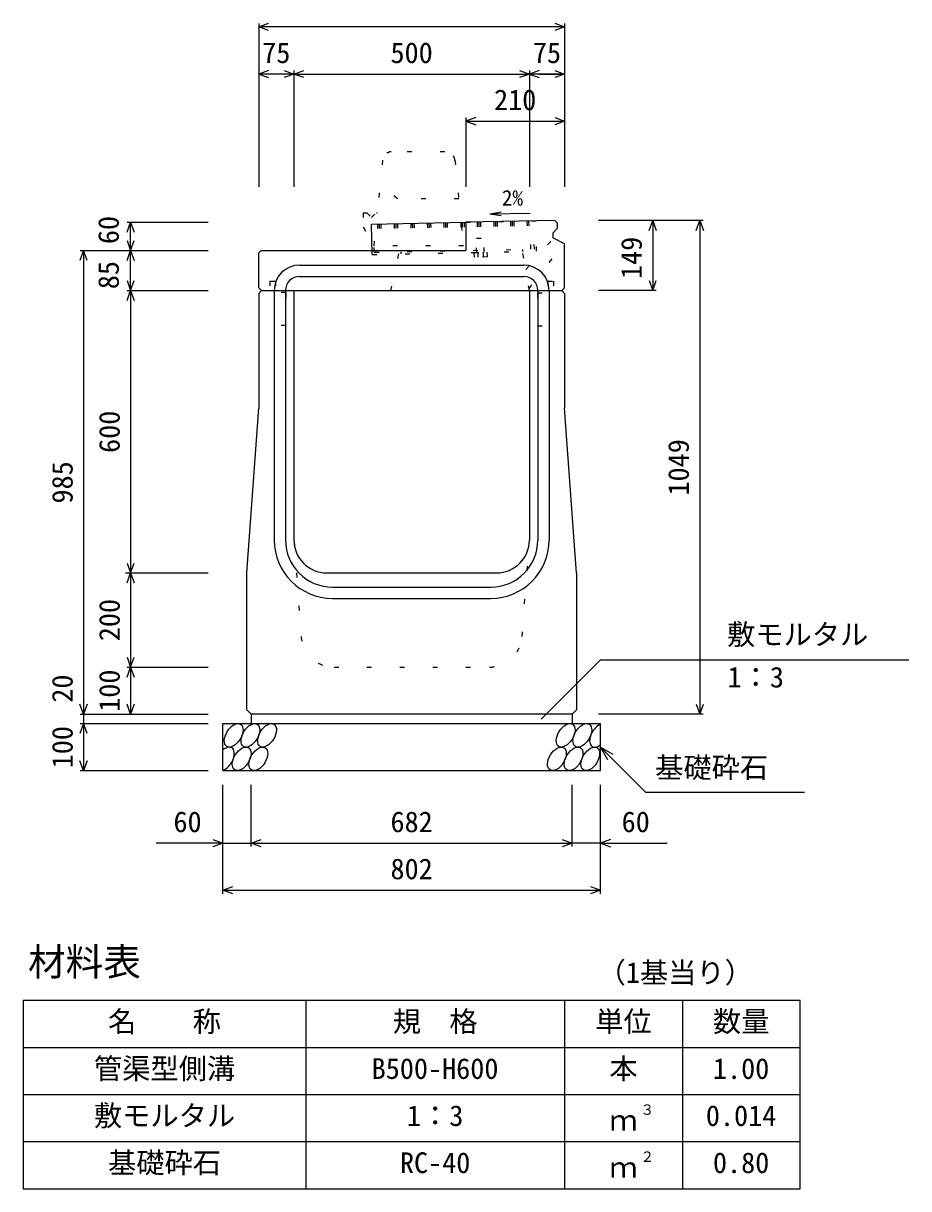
# Model space of a CAD drawing. Units: millimetres, scale not verified. Extents: x -12600 to 12600, y -5940 to 5940.
# Drawn here: x 1875 to 3756, y 1223 to 3699 of the extents above; entities that cross this region are included whole.
import ezdxf
from ezdxf.enums import TextEntityAlignment as Align

# ---------------------------------------------------------------- set-up
doc = ezdxf.new("R2010")
doc.units = ezdxf.units.MM
doc.header["$LTSCALE"] = 40
doc.linetypes.add('DOTTED', pattern=[1.75, 0.25, -1.5])
for name, color, linetype, lineweight in [('0-0_DIM', 7, 'Continuous', 25), ('0-2_HATCH', 6, 'DOTTED', 25), ('0-3_HYO', 3, 'Continuous', 25), ('0-4_HYO2', 4, 'Continuous', 25), ('0-5_OUTLINE', 3, 'Continuous', 25), ('0-6_OUTLINE2', 4, 'DOTTED', 25), ('0-7_TXT', 7, 'Continuous', 25)]:
    doc.layers.add(name, color=color, linetype=linetype, lineweight=lineweight)
doc.styles.add('ＭＳ ゴシック', font='')
doc.styles.get('ＭＳ ゴシック').set_extended_font_data('MS Gothic')

msp = doc.modelspace()

# ---------------------------------------------------------------- linework, layer by layer
at = {"layer": '0-0_DIM'}
for p, q in [((2375, 3698.96), (2375, 3351.46)), ((3025, 3691.46), (2375, 3691.46)), ((3025, 3698.96), (3025, 3351.46)), ((2450, 3591.46), (2375, 3591.46)), ((2450, 3598.96), (2450, 3351.46)), ((2450, 3591.46), (2950, 3591.46)), ((2950, 3598.96), (2950, 3351.46)), ((3025, 3591.46), (2950, 3591.46)), ((2970, 3591.46), (3025, 3591.46)), ((2815, 3498.96), (2815, 3351.46)), ((2815, 3491.46), (3025, 3491.46)), ((2095.5, 3276.46), (2268, 3276.46)), ((2103, 3216.46), (2103, 3276.46)), ((3319.5, 3280.46), (3097, 3280.46)), ((3212, 3280.46), (3212, 3131.46)), ((3312, 3280.46), (3312, 2231.46)), ((1995.5, 3216.46), (2268, 3216.46)), ((2003, 3216.46), (2003, 2231.46)), ((2103, 3131.46), (2103, 3216.46)), ((2095.5, 3131.46), (2268, 3131.46)), ((3219.5, 3131.46), (3097, 3131.46)), ((2092.25, 2531.46), (2264.75, 2531.46)), ((2095.5, 2531.46), (2268, 2531.46)), ((2095.5, 2331.46), (2268, 2331.46)), ((2103, 2331.46), (2103, 2231.46)), ((2974.77, 2220.65), (3101, 2346.89)), ((3101, 2346.89), (3755.81, 2346.89)), ((1995.5, 2231.46), (2268, 2231.46)), ((2003, 2231.46), (2003, 2211.46)), ((3319.5, 2231.46), (3097, 2231.46)), ((1995.5, 2211.46), (2268, 2211.46)), ((2003, 2211.46), (2003, 2111.46)), ((3101, 2161.46), (3196.76, 2065.71)), ((3101, 2161.46), (3126.98, 2146.46)), ((3101, 2161.46), (3116, 2135.48)), ((1995.5, 2111.46), (2268, 2111.46)), ((2299, 1850.1), (2299, 2081.46)), ((2359, 1950.1), (2359, 2081.46)), ((3041, 1950.1), (3041, 2081.46)), ((3101, 1850.1), (3101, 2081.46)), ((3196.76, 2065.71), (3534.31, 2065.71)), ((2299, 1957.6), (2157.21, 1957.6)), ((2299, 1957.6), (2359, 1957.6)), ((2359, 1957.6), (3041, 1957.6)), ((3101, 1957.6), (3041, 1957.6)), ((3101, 1957.6), (3242.79, 1957.6)), ((2299, 1857.6), (3101, 1857.6))]:
    msp.add_line(p, q, dxfattribs=at)
for points in [[(2396.14, 3683.77), (2375, 3691.46), (2396.14, 3699.16)], [(3003.86, 3699.16), (3025, 3691.46), (3003.86, 3683.77)], [(2396.14, 3599.16), (2375, 3591.46), (2396.14, 3583.77)], [(2428.86, 3599.16), (2450, 3591.46), (2428.86, 3583.77)], [(2471.14, 3583.77), (2450, 3591.46), (2471.14, 3599.16)], [(2928.86, 3599.16), (2950, 3591.46), (2928.86, 3583.77)], [(2971.14, 3599.16), (2950, 3591.46), (2971.14, 3583.77)], [(3003.86, 3599.16), (3025, 3591.46), (3003.86, 3583.77)], [(2836.14, 3499.16), (2815, 3491.46), (2836.14, 3483.77)], [(3003.86, 3499.16), (3025, 3491.46), (3003.86, 3483.77)], [(2095.3, 3255.32), (2103, 3276.46), (2110.7, 3255.32)], [(3204.3, 3259.32), (3212, 3280.46), (3219.7, 3259.32)], [(3304.3, 3259.32), (3312, 3280.46), (3319.7, 3259.32)], [(2095.3, 3237.61), (2103, 3216.46), (2110.7, 3237.61)], [(2010.7, 3195.32), (2003, 3216.46), (1995.3, 3195.32)], [(2095.3, 3195.32), (2103, 3216.46), (2110.7, 3195.32)], [(2095.3, 3152.61), (2103, 3131.46), (2110.7, 3152.61)], [(3204.3, 3152.61), (3212, 3131.46), (3219.7, 3152.61)], [(2095.3, 3110.32), (2103, 3131.46), (2110.7, 3110.32)], [(2103, 3131.46), (2103, 2531.46), (2103, 2331.46)], [(2095.3, 2552.61), (2103, 2531.46), (2110.7, 2552.61)], [(2095.3, 2510.32), (2103, 2531.46), (2110.7, 2510.32)], [(2095.3, 2352.61), (2103, 2331.46), (2110.7, 2352.61)], [(2095.3, 2310.32), (2103, 2331.46), (2110.7, 2310.32)], [(2010.7, 2252.61), (2003, 2231.46), (1995.3, 2252.61)], [(2110.7, 2252.61), (2103, 2231.46), (2095.3, 2252.61)], [(3304.3, 2252.61), (3312, 2231.46), (3319.7, 2252.61)], [(2010.7, 2190.32), (2003, 2211.46), (1995.3, 2190.32)], [(2010.7, 2132.61), (2003, 2111.46), (1995.3, 2132.61)], [(2277.86, 1965.29), (2299, 1957.6), (2277.86, 1949.9)], [(2380.14, 1949.9), (2359, 1957.6), (2380.14, 1965.29)], [(3019.86, 1965.29), (3041, 1957.6), (3019.86, 1949.9)], [(3122.14, 1965.29), (3101, 1957.6), (3122.14, 1949.9)], [(2320.14, 1849.9), (2299, 1857.6), (2320.14, 1865.29)], [(3079.86, 1865.29), (3101, 1857.6), (3079.86, 1849.9)]]:
    msp.add_lwpolyline(points, dxfattribs=at)
at = {"layer": '0-2_HATCH', "linetype": 'Continuous'}
for p, q in [((2615, 3272.65), (2815, 3276.46)), ((2616.23, 3208.16), (2615, 3272.65))]:
    msp.add_line(p, q, dxfattribs=at)
at = {"layer": '0-2_HATCH'}
for p, q in [((2620.64, 3212.75), (2619.5, 3272.74)), ((2627.3, 3272.89), (2628.44, 3212.9)), ((2630.8, 3272.96), (2631.94, 3212.97)), ((2634.3, 3273.02), (2635.44, 3213.03)), ((2662.59, 3273.56), (2663.74, 3213.57)), ((2666.09, 3273.63), (2667.24, 3213.64)), ((2669.59, 3273.69), (2670.74, 3213.71)), ((2697.89, 3274.23), (2699.03, 3214.24)), ((2701.39, 3274.3), (2702.53, 3214.31)), ((2704.89, 3274.37), (2706.03, 3214.38)), ((2733.18, 3274.9), (2734.32, 3214.92)), ((2736.68, 3274.97), (2737.82, 3214.98)), ((2740.18, 3275.04), (2741.32, 3215.05)), ((2768.47, 3275.58), (2769.62, 3215.59)), ((2771.97, 3275.64), (2773.12, 3215.66)), ((2775.47, 3275.71), (2776.62, 3215.72)), ((2804.17, 3276.26), (2805.31, 3216.27)), ((2807.27, 3276.32), (2808.41, 3216.33)), ((2811.17, 3276.39), (2812.31, 3216.4)), ((2815, 3276.46), (2963.94, 3279.3)), ((2839.06, 3276.92), (2840.2, 3216.93)), ((2842.56, 3276.99), (2843.79, 3212.5)), ((2846.06, 3277.05), (2847.2, 3217.07)), ((2874.36, 3277.59), (2875.5, 3217.6)), ((2877.85, 3277.66), (2879, 3217.67)), ((2881.35, 3277.73), (2882.5, 3217.74)), ((2910.05, 3278.27), (2911.19, 3218.28)), ((2913.15, 3278.33), (2914.38, 3213.84)), ((2917.05, 3278.41), (2918.19, 3218.42)), ((2944.94, 3278.94), (2946.09, 3218.95)), ((2948.44, 3279), (2949.58, 3219.02)), ((2953.08, 3219.08), (2951.94, 3279.07)), ((2960.58, 3219.23), (2959.44, 3279.21)), ((2965.17, 3214.81), (2963.94, 3279.3)), ((2620.64, 3212.75), (2960.58, 3219.23)), ((2837.62, 3242.39), (2853.61, 3242.69)), ((2838.19, 3212.39), (2837.62, 3242.39)), ((2854.18, 3212.7), (2853.61, 3242.69)), ((2935.59, 3218.75), (2935.67, 3214.25)), ((2616.23, 3208.16), (2965.17, 3214.81)), ((2676.96, 3213.82), (2677.05, 3209.32)), ((2832.32, 3212.28), (2860.01, 3212.81)), ((2832.32, 3212.28), (2832.51, 3202.28)), ((2860.2, 3202.81), (2832.51, 3202.28)), ((2840.7, 3212.44), (2840.89, 3202.44)), ((2851.67, 3212.65), (2851.86, 3202.65)), ((2860.01, 3212.81), (2860.2, 3202.81))]:
    msp.add_line(p, q, dxfattribs=at)
at = {"layer": '0-2_HATCH', "linetype": 'Continuous'}
for centre in [(2321.89, 2186.46), (2357.37, 2186.46), (2392.84, 2186.46), (3027.05, 2186.46), (3062.52, 2186.46), (2338.77, 2136.46), (2374.25, 2136.46), (3008.45, 2136.46), (3043.93, 2136.46), (3079.41, 2136.46)]:
    msp.add_ellipse(centre, major_axis=(14.54, 23.54), ratio=0.5792, dxfattribs=at)
for centre, start_param, end_param in [((3098, 2186.46), 0.6666252, 4.1103269), ((2303.3, 2136.46), 3.7419964, 7.318141)]:
    msp.add_ellipse(centre, major_axis=(14.54, 23.54), ratio=0.5792, start_param=start_param, end_param=end_param, dxfattribs=at)
at = {"layer": '0-3_HYO'}
for p, q in [((2475, 1623.36), (2475, 1223.36)), ((3025, 1623.36), (3025, 1223.36)), ((3275, 1623.36), (3275, 1223.36)), ((1875, 1523.36), (3525, 1523.36))]:
    msp.add_line(p, q, dxfattribs=at)
msp.add_lwpolyline([(1875, 1223.36), (3525, 1223.36), (3525, 1623.36), (1875, 1623.36)], close=True, dxfattribs=at)
at = {"layer": '0-4_HYO2'}
for p, q in [((1875, 1423.36), (3525, 1423.36)), ((1875, 1323.36), (3525, 1323.36))]:
    msp.add_line(p, q, dxfattribs=at)
at = {"layer": '0-5_OUTLINE', "linetype": 'DOTTED'}
for p, q in [((2770.46, 3426.41), (2656.66, 3426.41)), ((2638.19, 3408.41), (2627, 3296.46)), ((2791.8, 3408.45), (2810, 3226.46)), ((2597, 3296.46), (2597, 3266.46)), ((2597, 3296.46), (2605, 3296.46)), ((2605, 3296.46), (2615, 3286.46)), ((2597, 3266.46), (2620, 3226.46)), ((2810, 3226.46), (2620, 3226.46))]:
    msp.add_line(p, q, dxfattribs=at)
at = {"layer": '0-5_OUTLINE'}
for p, q in [((3004, 3280.06), (2815, 3276.46)), ((2815, 3276.46), (2815, 3216.46)), ((3000, 3253.46), (3009, 3263.46)), ((3000, 3253.46), (3000, 3243.46)), ((3025, 3230.46), (3000, 3243.46)), ((3025, 3137.46), (3025, 3230.46)), ((2375, 3211.46), (2380, 3216.46)), ((2375, 3137.46), (2375, 3211.46)), ((2380, 3216.46), (2815, 3216.46)), ((2375, 3137.46), (2381, 3131.46)), ((2375, 3125.46), (2381, 3131.46)), ((2375, 3125.46), (2375, 2881.46)), ((2381, 3131.46), (3019, 3131.46)), ((2450, 3131.46), (2450, 2601.46)), ((2950, 3131.46), (2950, 2601.46)), ((3019, 3131.46), (3025, 3137.46)), ((3019, 3131.46), (3025, 3125.46)), ((3025, 3125.46), (3025, 2881.46)), ((2350, 2531.46), (2375, 2881.46)), ((3050, 2531.46), (3025, 2881.46)), ((2350, 2240.46), (2350, 2531.46)), ((2520, 2531.46), (2880, 2531.46)), ((3050, 2531.46), (3050, 2240.46)), ((2350, 2240.46), (2359, 2231.46)), ((3041, 2231.46), (2359, 2231.46)), ((2359, 2231.46), (2359, 2211.46)), ((3041, 2231.46), (3050, 2240.46)), ((3041, 2231.46), (3041, 2211.46)), ((2299, 2211.46), (3101, 2211.46)), ((2299, 2111.46), (2299, 2211.46)), ((3101, 2111.46), (3101, 2211.46)), ((2299, 2111.46), (3101, 2111.46))]:
    msp.add_line(p, q, dxfattribs=at)
at = {"layer": '0-5_OUTLINE', "linetype": 'DOTTED'}
msp.add_lwpolyline([(2615, 3286.46), (2625, 3296.46), (2627, 3296.46)], dxfattribs=at)
at = {"layer": '0-5_OUTLINE'}
msp.add_lwpolyline([(3004, 3280.06), (3009, 3275.16), (3009, 3263.46)], dxfattribs=at)
at = {"layer": '0-5_OUTLINE', "linetype": 'DOTTED'}
for centre, start, end in [((2658.1, 3406.46), 94.13229, 174.40835), ((2771.9, 3406.46), 4.08463, 93.6009)]:
    msp.add_arc(centre, 20, start, end, dxfattribs=at)
at = {"layer": '0-5_OUTLINE'}
for centre, start, end in [((2520, 2601.46), 180, 270), ((2880, 2601.46), 270, 0)]:
    msp.add_arc(centre, 70, start, end, dxfattribs=at)
at = {"layer": '0-6_OUTLINE2'}
for p, q in [((2620, 3226.46), (2627, 3296.46)), ((2942.3, 3175.94), (3001.44, 3242.71)), ((2949.26, 3135.76), (3023.39, 3231.3)), ((2671.7, 3209.22), (2655, 3131.46)), ((2950, 3131.46), (2935.67, 3214.25)), ((2399, 3151.46), (2411, 3151.46)), ((2399, 3151.46), (2399, 3126.46)), ((2411, 3151.46), (2411, 3126.46)), ((2989, 3151.46), (3001, 3151.46)), ((2989, 3151.46), (2989, 3126.46)), ((3001, 3151.46), (3001, 3126.46)), ((2433, 3126.96), (2376.5, 3126.96)), ((2433, 3126.96), (2433, 3056.96)), ((2967, 3126.46), (3024, 3126.46)), ((2433, 3056.96), (2375, 3056.96)), ((2450, 2601.46), (2465.2, 2396.29)), ((2934.8, 2396.29), (2950, 2601.46)), ((2535.01, 2331.46), (2864.99, 2331.46))]:
    msp.add_line(p, q, dxfattribs=at)
at = {"layer": '0-6_OUTLINE2', "linetype": 'Continuous'}
for p, q in [((2462, 3185.46), (2938, 3185.46)), ((2462, 3161.46), (2938, 3161.46)), ((2408, 3131.46), (2408, 2601.46)), ((2432, 3131.46), (2432, 2601.46)), ((2968, 3131.46), (2968, 2601.46)), ((2992, 3131.46), (2992, 2601.46)), ((2532, 2501.46), (2868, 2501.46)), ((2532, 2477.46), (2868, 2477.46))]:
    msp.add_line(p, q, dxfattribs=at)
at = {"layer": '0-6_OUTLINE2'}
for points in [[(2800, 3326.46), (2670, 3326.46), (2633, 3356.46)], [(2967, 3126.46), (2967, 3056.46), (3025, 3056.46)]]:
    msp.add_lwpolyline(points, dxfattribs=at)
at = {"layer": '0-6_OUTLINE2', "linetype": 'Continuous'}
for centre, radius, start, end in [((2462, 3131.46), 54, 90, 180), ((2938, 3131.46), 54, 0, 90), ((2462, 3131.46), 30, 90, 180), ((2938, 3131.46), 30, 0, 90), ((2532, 2601.46), 124, 180, 270), ((2532, 2601.46), 100, 180, 270), ((2868, 2601.46), 100, 270, 0), ((2868, 2601.46), 124, 270, 0)]:
    msp.add_arc(centre, radius, start, end, dxfattribs=at)
at = {"layer": '0-6_OUTLINE2'}
for centre, start, end in [((2535.01, 2401.46), 184.23639, 270), ((2864.99, 2401.46), 270, 355.76361)]:
    msp.add_arc(centre, 70, start, end, dxfattribs=at)
at = {"layer": '0-7_TXT'}
for q in [(2889.78, 3298.88), (2952.06, 3295.9), (2889.93, 3290.54)]:
    msp.add_line((2866.22, 3294.26), q, dxfattribs=at)

# ---------------------------------------------------------------- texts
at = {"layer": '0-0_DIM', "style": 'ＭＳ ゴシック'}
for s, p in [('75', (2382.5, 3601.46)), ('500', (2655, 3601.46)), ('75', (2957.5, 3601.46)), ('210', (2875, 3501.46)), ('敷モルタル', (3369.94, 2365.62)), ('1：3', (3370.94, 2274.93)), ('基礎砕石', (3217.32, 2082.88)), ('60', (2194, 1967.6)), ('682', (2655, 1967.6)), ('60', (3146, 1967.6)), ('802', (2655, 1867.6))]:
    msp.add_text(s, height=43.99, dxfattribs=at).set_placement(p, align=Align.BOTTOM_LEFT)
for s, p in [('60', (2091.16, 3230.08)), ('149', (3202, 3155.96)), ('85', (2091.16, 3134.32)), ('600', (2093, 2786.46)), ('1049', (3302, 2695.96)), ('985', (1993, 2678.96)), ('200', (2093, 2386.46)), ('20', (1993, 2255.78)), ('100', (2093, 2236.46)), ('100', (1993, 2116.46))]:
    msp.add_text(s, height=43.99, rotation=90, dxfattribs=at).set_placement(p, align=Align.BOTTOM_LEFT)
at = {"layer": '0-7_TXT', "style": 'ＭＳ ゴシック'}
for s, height, p in [('2%', 32.99, (2891.57, 3302.01)), ('材料表', 58.65, (1885, 1658.36)), ('（1基当り）', 43.99, (3095, 1647.36)), ('名\u3000\u3000称', 43.99, (2055, 1543.36)), ('規\u3000格', 43.99, (2660, 1543.36)), ('単位', 43.99, (3090, 1543.36)), ('数量', 43.99, (3340, 1543.36)), ('管渠型側溝', 43.99, (2025, 1443.36)), ('B500-H600', 43.99, (2615, 1443.36)), ('本', 43.99, (3120, 1443.36)), ('1.00', 43.99, (3340, 1443.36)), ('敷モルタル', 43.99, (2025, 1343.36)), ('1：3', 43.99, (2690, 1343.36)), ('３', 21.99, (3185.54, 1373.73)), ('0.014', 43.99, (3325, 1343.36)), ('ｍ', 43.99, (3120, 1333.36)), ('基礎砕石', 43.99, (2055, 1243.36)), ('RC-40', 43.99, (2675, 1243.36)), ('２', 21.99, (3185.54, 1273.73)), ('0.80', 43.99, (3340, 1243.36)), ('ｍ', 43.99, (3120, 1233.36))]:
    msp.add_text(s, height=height, dxfattribs=at).set_placement(p, align=Align.BOTTOM_LEFT)

doc.saveas('drawing.dxf')
